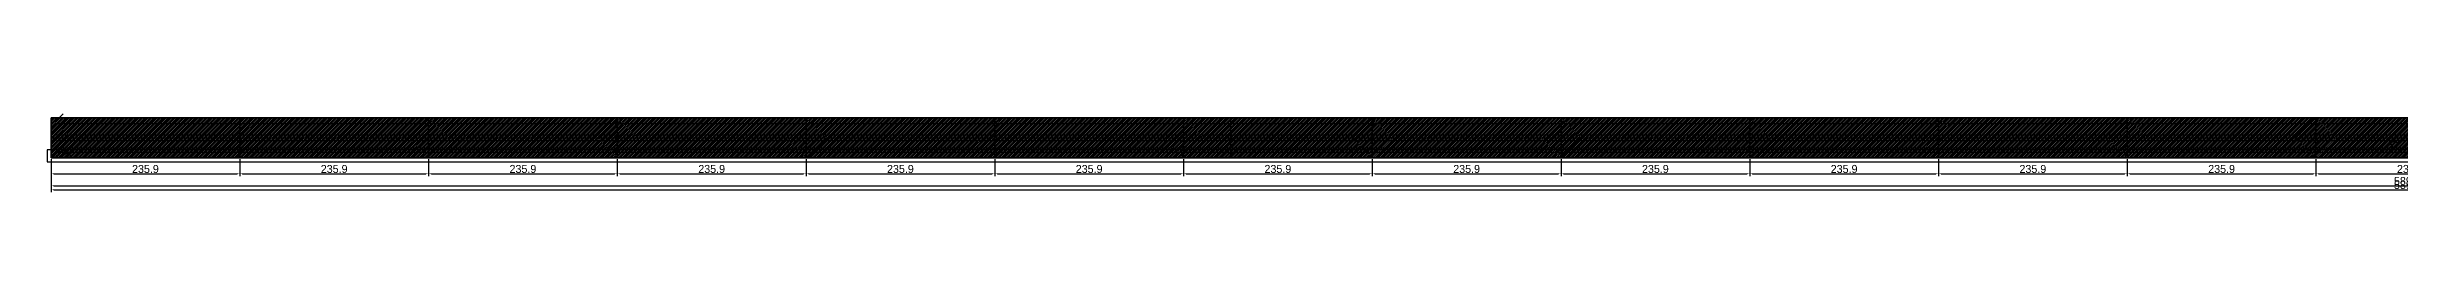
# Model space of a CAD drawing. Header units: metres. Extents: x 12791 to 18711, y 13116 to 13229.
# Drawn here: x 12791 to 15731, y 13116 to 13214 of the extents above; entities that cross this region are included whole.
import ezdxf

# ---------------------------------------------------------------- set-up
doc = ezdxf.new("R2010")
doc.units = ezdxf.units.M
for name, color, linetype in [('BARRA DE ANCORAGEM', 251, 'CONTINUOUS'), ('barrote', 251, 'CONTINUOUS'), ('COTA', 241, 'CONTINUOUS'), ('cotas', 241, 'CONTINUOUS'), ('Demarcação 1', 251, 'CONTINUOUS'), ('Demarcação 2', 254, 'CONTINUOUS'), ('Hachura', 251, 'CONTINUOUS'), ('HACHURA MADEIRAS', 1, 'CONTINUOUS'), ('Laje_Perimetro', 7, 'CONTINUOUS'), ('material do compensado', 7, 'CONTINUOUS'), ('Painéis', 200, 'CONTINUOUS'), ('presilha', 1, 'CONTINUOUS'), ('SARR_3.5x7', 81, 'CONTINUOUS'), ('Texto Qtd Sarr', 242, 'CONTINUOUS')]:
    doc.layers.add(name, color=color, linetype=linetype)
doc.dimstyles.new('EZ DXF', dxfattribs={"dimtxt": 10, "dimasz": 3.5, "dimexe": 3, "dimexo": 1.5, "dimgap": 1, "dimtad": 1, "dimdec": 1, "dimdsep": 46, "dimcen": 2.5, "dimazin": 3, "dimtfac": 1, "dimtmove": 0, "dimatfit": 3})

msp = doc.modelspace()

# ---------------------------------------------------------------- hatches: boundary and pattern name
at = {"layer": 'Hachura'}
h = msp.add_hatch(color=3, dxfattribs=at)
h.dxf.hatch_style = 1
h.paths.add_polyline_path([(12795.5914, 13158.9905), (13031.4914, 13158.9905), (13031.4914, 13208.9905), (12795.5914, 13208.9905)])
h = msp.add_hatch(dxfattribs=at)
h.set_pattern_fill('ANSI31', scale=0.5)
h.paths.add_polyline_path([(12795.5914, 13158.9905), (13031.4914, 13158.9905), (13031.4914, 13208.9905), (12795.5914, 13208.9905)])
h = msp.add_hatch(color=3, dxfattribs=at)
h.dxf.hatch_style = 1
h.paths.add_polyline_path([(12795.5914, 13158.9905), (13031.4914, 13158.9905), (13031.4914, 13208.9905), (12795.5914, 13208.9905)])
h = msp.add_hatch(dxfattribs=at)
h.set_pattern_fill('ANSI31', scale=0.5)
h.paths.add_polyline_path([(12795.5914, 13158.9905), (13031.4914, 13158.9905), (13031.4914, 13208.9905), (12795.5914, 13208.9905)])
h = msp.add_hatch(color=3, dxfattribs=at)
h.dxf.hatch_style = 1
h.paths.add_polyline_path([(13031.4914, 13158.9905), (13267.3914, 13158.9905), (13267.3914, 13208.9905), (13031.4914, 13208.9905)])
h = msp.add_hatch(dxfattribs=at)
h.set_pattern_fill('ANSI31', scale=0.5)
h.paths.add_polyline_path([(13031.4914, 13158.9905), (13267.3914, 13158.9905), (13267.3914, 13208.9905), (13031.4914, 13208.9905)])
h = msp.add_hatch(color=3, dxfattribs=at)
h.dxf.hatch_style = 1
h.paths.add_polyline_path([(13031.4914, 13158.9905), (13267.3914, 13158.9905), (13267.3914, 13208.9905), (13031.4914, 13208.9905)])
h = msp.add_hatch(dxfattribs=at)
h.set_pattern_fill('ANSI31', scale=0.5)
h.paths.add_polyline_path([(13031.4914, 13158.9905), (13267.3914, 13158.9905), (13267.3914, 13208.9905), (13031.4914, 13208.9905)])
h = msp.add_hatch(color=3, dxfattribs=at)
h.dxf.hatch_style = 1
h.paths.add_polyline_path([(13267.3914, 13158.9905), (13503.2914, 13158.9905), (13503.2914, 13208.9905), (13267.3914, 13208.9905)])
h = msp.add_hatch(dxfattribs=at)
h.set_pattern_fill('ANSI31', scale=0.5)
h.paths.add_polyline_path([(13267.3914, 13158.9905), (13503.2914, 13158.9905), (13503.2914, 13208.9905), (13267.3914, 13208.9905)])
h = msp.add_hatch(color=3, dxfattribs=at)
h.dxf.hatch_style = 1
h.paths.add_polyline_path([(13267.3914, 13158.9905), (13503.2914, 13158.9905), (13503.2914, 13208.9905), (13267.3914, 13208.9905)])
h = msp.add_hatch(dxfattribs=at)
h.set_pattern_fill('ANSI31', scale=0.5)
h.paths.add_polyline_path([(13267.3914, 13158.9905), (13503.2914, 13158.9905), (13503.2914, 13208.9905), (13267.3914, 13208.9905)])
h = msp.add_hatch(color=3, dxfattribs=at)
h.dxf.hatch_style = 1
h.paths.add_polyline_path([(13503.2914, 13158.9905), (13739.1914, 13158.9905), (13739.1914, 13208.9905), (13503.2914, 13208.9905)])
h = msp.add_hatch(dxfattribs=at)
h.set_pattern_fill('ANSI31', scale=0.5)
h.paths.add_polyline_path([(13503.2914, 13158.9905), (13739.1914, 13158.9905), (13739.1914, 13208.9905), (13503.2914, 13208.9905)])
h = msp.add_hatch(color=3, dxfattribs=at)
h.dxf.hatch_style = 1
h.paths.add_polyline_path([(13503.2914, 13158.9905), (13739.1914, 13158.9905), (13739.1914, 13208.9905), (13503.2914, 13208.9905)])
h = msp.add_hatch(dxfattribs=at)
h.set_pattern_fill('ANSI31', scale=0.5)
h.paths.add_polyline_path([(13503.2914, 13158.9905), (13739.1914, 13158.9905), (13739.1914, 13208.9905), (13503.2914, 13208.9905)])
h = msp.add_hatch(color=3, dxfattribs=at)
h.dxf.hatch_style = 1
h.paths.add_polyline_path([(13739.1914, 13158.9905), (13975.0914, 13158.9905), (13975.0914, 13208.9905), (13739.1914, 13208.9905)])
h = msp.add_hatch(dxfattribs=at)
h.set_pattern_fill('ANSI31', scale=0.5)
h.paths.add_polyline_path([(13739.1914, 13158.9905), (13975.0914, 13158.9905), (13975.0914, 13208.9905), (13739.1914, 13208.9905)])
h = msp.add_hatch(color=3, dxfattribs=at)
h.dxf.hatch_style = 1
h.paths.add_polyline_path([(13739.1914, 13158.9905), (13975.0914, 13158.9905), (13975.0914, 13208.9905), (13739.1914, 13208.9905)])
h = msp.add_hatch(dxfattribs=at)
h.set_pattern_fill('ANSI31', scale=0.5)
h.paths.add_polyline_path([(13739.1914, 13158.9905), (13975.0914, 13158.9905), (13975.0914, 13208.9905), (13739.1914, 13208.9905)])
h = msp.add_hatch(color=3, dxfattribs=at)
h.dxf.hatch_style = 1
h.paths.add_polyline_path([(13975.0914, 13158.9905), (14210.9914, 13158.9905), (14210.9914, 13208.9905), (13975.0914, 13208.9905)])
h = msp.add_hatch(dxfattribs=at)
h.set_pattern_fill('ANSI31', scale=0.5)
h.paths.add_polyline_path([(13975.0914, 13158.9905), (14210.9914, 13158.9905), (14210.9914, 13208.9905), (13975.0914, 13208.9905)])
h = msp.add_hatch(color=3, dxfattribs=at)
h.dxf.hatch_style = 1
h.paths.add_polyline_path([(13975.0914, 13158.9905), (14210.9914, 13158.9905), (14210.9914, 13208.9905), (13975.0914, 13208.9905)])
h = msp.add_hatch(dxfattribs=at)
h.set_pattern_fill('ANSI31', scale=0.5)
h.paths.add_polyline_path([(13975.0914, 13158.9905), (14210.9914, 13158.9905), (14210.9914, 13208.9905), (13975.0914, 13208.9905)])
h = msp.add_hatch(color=3, dxfattribs=at)
h.dxf.hatch_style = 1
h.paths.add_polyline_path([(14210.9914, 13158.9905), (14446.8914, 13158.9905), (14446.8914, 13208.9905), (14210.9914, 13208.9905)])
h = msp.add_hatch(dxfattribs=at)
h.set_pattern_fill('ANSI31', scale=0.5)
h.paths.add_polyline_path([(14210.9914, 13158.9905), (14446.8914, 13158.9905), (14446.8914, 13208.9905), (14210.9914, 13208.9905)])
h = msp.add_hatch(color=3, dxfattribs=at)
h.dxf.hatch_style = 1
h.paths.add_polyline_path([(14210.9914, 13158.9905), (14446.8914, 13158.9905), (14446.8914, 13208.9905), (14210.9914, 13208.9905)])
h = msp.add_hatch(dxfattribs=at)
h.set_pattern_fill('ANSI31', scale=0.5)
h.paths.add_polyline_path([(14210.9914, 13158.9905), (14446.8914, 13158.9905), (14446.8914, 13208.9905), (14210.9914, 13208.9905)])
h = msp.add_hatch(color=3, dxfattribs=at)
h.dxf.hatch_style = 1
h.paths.add_polyline_path([(14446.8914, 13158.9905), (14682.7914, 13158.9905), (14682.7914, 13208.9905), (14446.8914, 13208.9905)])
h = msp.add_hatch(dxfattribs=at)
h.set_pattern_fill('ANSI31', scale=0.5)
h.paths.add_polyline_path([(14446.8914, 13158.9905), (14682.7914, 13158.9905), (14682.7914, 13208.9905), (14446.8914, 13208.9905)])
h = msp.add_hatch(color=3, dxfattribs=at)
h.dxf.hatch_style = 1
h.paths.add_polyline_path([(14446.8914, 13158.9905), (14682.7914, 13158.9905), (14682.7914, 13208.9905), (14446.8914, 13208.9905)])
h = msp.add_hatch(dxfattribs=at)
h.set_pattern_fill('ANSI31', scale=0.5)
h.paths.add_polyline_path([(14446.8914, 13158.9905), (14682.7914, 13158.9905), (14682.7914, 13208.9905), (14446.8914, 13208.9905)])
h = msp.add_hatch(color=3, dxfattribs=at)
h.dxf.hatch_style = 1
h.paths.add_polyline_path([(14682.7914, 13158.9905), (14918.6914, 13158.9905), (14918.6914, 13208.9905), (14682.7914, 13208.9905)])
h = msp.add_hatch(dxfattribs=at)
h.set_pattern_fill('ANSI31', scale=0.5)
h.paths.add_polyline_path([(14682.7914, 13158.9905), (14918.6914, 13158.9905), (14918.6914, 13208.9905), (14682.7914, 13208.9905)])
h = msp.add_hatch(color=3, dxfattribs=at)
h.dxf.hatch_style = 1
h.paths.add_polyline_path([(14682.7914, 13158.9905), (14918.6914, 13158.9905), (14918.6914, 13208.9905), (14682.7914, 13208.9905)])
h = msp.add_hatch(dxfattribs=at)
h.set_pattern_fill('ANSI31', scale=0.5)
h.paths.add_polyline_path([(14682.7914, 13158.9905), (14918.6914, 13158.9905), (14918.6914, 13208.9905), (14682.7914, 13208.9905)])
h = msp.add_hatch(color=3, dxfattribs=at)
h.dxf.hatch_style = 1
h.paths.add_polyline_path([(14918.6914, 13158.9905), (15154.5914, 13158.9905), (15154.5914, 13208.9905), (14918.6914, 13208.9905)])
h = msp.add_hatch(dxfattribs=at)
h.set_pattern_fill('ANSI31', scale=0.5)
h.paths.add_polyline_path([(14918.6914, 13158.9905), (15154.5914, 13158.9905), (15154.5914, 13208.9905), (14918.6914, 13208.9905)])
h = msp.add_hatch(color=3, dxfattribs=at)
h.dxf.hatch_style = 1
h.paths.add_polyline_path([(14918.6914, 13158.9905), (15154.5914, 13158.9905), (15154.5914, 13208.9905), (14918.6914, 13208.9905)])
h = msp.add_hatch(dxfattribs=at)
h.set_pattern_fill('ANSI31', scale=0.5)
h.paths.add_polyline_path([(14918.6914, 13158.9905), (15154.5914, 13158.9905), (15154.5914, 13208.9905), (14918.6914, 13208.9905)])
h = msp.add_hatch(color=3, dxfattribs=at)
h.dxf.hatch_style = 1
h.paths.add_polyline_path([(15154.5914, 13158.9905), (15390.4914, 13158.9905), (15390.4914, 13208.9905), (15154.5914, 13208.9905)])
h = msp.add_hatch(dxfattribs=at)
h.set_pattern_fill('ANSI31', scale=0.5)
h.paths.add_polyline_path([(15154.5914, 13158.9905), (15390.4914, 13158.9905), (15390.4914, 13208.9905), (15154.5914, 13208.9905)])
h = msp.add_hatch(color=3, dxfattribs=at)
h.dxf.hatch_style = 1
h.paths.add_polyline_path([(15154.5914, 13158.9905), (15390.4914, 13158.9905), (15390.4914, 13208.9905), (15154.5914, 13208.9905)])
h = msp.add_hatch(dxfattribs=at)
h.set_pattern_fill('ANSI31', scale=0.5)
h.paths.add_polyline_path([(15154.5914, 13158.9905), (15390.4914, 13158.9905), (15390.4914, 13208.9905), (15154.5914, 13208.9905)])
h = msp.add_hatch(color=3, dxfattribs=at)
h.dxf.hatch_style = 1
h.paths.add_polyline_path([(15390.4914, 13158.9905), (15626.3914, 13158.9905), (15626.3914, 13208.9905), (15390.4914, 13208.9905)])
h = msp.add_hatch(dxfattribs=at)
h.set_pattern_fill('ANSI31', scale=0.5)
h.paths.add_polyline_path([(15390.4914, 13158.9905), (15626.3914, 13158.9905), (15626.3914, 13208.9905), (15390.4914, 13208.9905)])
h = msp.add_hatch(color=3, dxfattribs=at)
h.dxf.hatch_style = 1
h.paths.add_polyline_path([(15390.4914, 13158.9905), (15626.3914, 13158.9905), (15626.3914, 13208.9905), (15390.4914, 13208.9905)])
h = msp.add_hatch(dxfattribs=at)
h.set_pattern_fill('ANSI31', scale=0.5)
h.paths.add_polyline_path([(15390.4914, 13158.9905), (15626.3914, 13158.9905), (15626.3914, 13208.9905), (15390.4914, 13208.9905)])
h = msp.add_hatch(color=3, dxfattribs=at)
h.dxf.hatch_style = 1
h.paths.add_polyline_path([(15626.3914, 13158.9905), (15862.2914, 13158.9905), (15862.2914, 13208.9905), (15626.3914, 13208.9905)])
h = msp.add_hatch(dxfattribs=at)
h.set_pattern_fill('ANSI31', scale=0.5)
h.paths.add_polyline_path([(15626.3914, 13158.9905), (15862.2914, 13158.9905), (15862.2914, 13208.9905), (15626.3914, 13208.9905)])
h = msp.add_hatch(color=3, dxfattribs=at)
h.dxf.hatch_style = 1
h.paths.add_polyline_path([(15626.3914, 13158.9905), (15862.2914, 13158.9905), (15862.2914, 13208.9905), (15626.3914, 13208.9905)])
h = msp.add_hatch(dxfattribs=at)
h.set_pattern_fill('ANSI31', scale=0.5)
h.paths.add_polyline_path([(15626.3914, 13158.9905), (15862.2914, 13158.9905), (15862.2914, 13208.9905), (15626.3914, 13208.9905)])
at = {"layer": 'HACHURA MADEIRAS'}
h = msp.add_hatch(dxfattribs=at)
h.set_pattern_fill('ANSI31', scale=2)
h.paths.add_polyline_path([(12797.5914, 13160.9905), (12807.5914, 13160.9905), (12807.5914, 13170.9905), (12797.5914, 13170.9905)])
h = msp.add_hatch(dxfattribs=at)
h.set_pattern_fill('ANSI31', scale=2)
h.paths.add_polyline_path([(12797.5914, 13160.9905), (12807.5914, 13160.9905), (12807.5914, 13170.9905), (12797.5914, 13170.9905)])
at = {"layer": 'material do compensado'}
h = msp.add_hatch(dxfattribs=at)
h.set_pattern_fill('ANSI37', scale=2)
h.paths.add_polyline_path([(12808.5914, 13160.9905), (12817.5914, 13160.9905), (12817.5914, 13168.9905), (12808.5914, 13168.9905)])
h = msp.add_hatch(dxfattribs=at)
h.set_pattern_fill('ANSI37', scale=2)
h.paths.add_polyline_path([(12808.5914, 13160.9905), (12817.5914, 13160.9905), (12817.5914, 13168.9905), (12808.5914, 13168.9905)])

# ---------------------------------------------------------------- linework, layer by layer
at = {"layer": 'BARRA DE ANCORAGEM'}
msp.add_line((12800.5914, 13203.9905), (12810.5914, 13213.9905), dxfattribs=at)
msp.add_line((12800.5914, 13203.9905), (12810.5914, 13213.9905), dxfattribs=at)
at = {"layer": 'barrote'}
msp.add_line((12800.5914, 13171.4905), (18688.0914, 13171.4905), dxfattribs=at)
msp.add_line((12800.5914, 13171.4905), (18688.0914, 13171.4905), dxfattribs=at)
at = {"layer": 'Demarcação 1'}
msp.add_line((12795.5914, 13183.9905), (18693.0914, 13183.9905), dxfattribs=at)
msp.add_line((12795.5914, 13183.9905), (18693.0914, 13183.9905), dxfattribs=at)
at = {"layer": 'Demarcação 2'}
msp.add_line((14269.9664, 13158.9905), (14269.9664, 13208.9905), dxfattribs=at)
msp.add_line((14269.9664, 13158.9905), (14269.9664, 13208.9905), dxfattribs=at)
at = {"layer": 'Laje_Perimetro'}
msp.add_lwpolyline([(12790.5914, 13153.9905), (18698.0914, 13153.9905), (18698.0914, 13168.9905), (12790.5914, 13168.9905)], close=True, dxfattribs=at)
msp.add_lwpolyline([(12790.5914, 13153.9905), (18698.0914, 13153.9905), (18698.0914, 13168.9905), (12790.5914, 13168.9905)], close=True, dxfattribs=at)
at = {"layer": 'Painéis'}
for points in [[(12795.5914, 13158.9905), (12795.5914, 13208.9905)], [(12795.5914, 13158.9905), (13031.4914, 13158.9905), (13031.4914, 13208.9905), (12795.5914, 13208.9905)], [(12795.5914, 13208.9905), (18693.0914, 13208.9905)], [(12795.5914, 13158.9905), (12795.5914, 13208.9905)], [(12795.5914, 13158.9905), (13031.4914, 13158.9905), (13031.4914, 13208.9905), (12795.5914, 13208.9905)], [(12795.5914, 13208.9905), (18693.0914, 13208.9905)], [(13031.4914, 13158.9905), (13031.4914, 13208.9905)], [(13031.4914, 13158.9905), (13267.3914, 13158.9905), (13267.3914, 13208.9905), (13031.4914, 13208.9905)], [(13031.4914, 13158.9905), (13031.4914, 13208.9905)], [(13031.4914, 13158.9905), (13267.3914, 13158.9905), (13267.3914, 13208.9905), (13031.4914, 13208.9905)], [(13267.3914, 13158.9905), (13267.3914, 13208.9905)], [(13267.3914, 13158.9905), (13503.2914, 13158.9905), (13503.2914, 13208.9905), (13267.3914, 13208.9905)], [(13267.3914, 13158.9905), (13267.3914, 13208.9905)], [(13267.3914, 13158.9905), (13503.2914, 13158.9905), (13503.2914, 13208.9905), (13267.3914, 13208.9905)], [(13503.2914, 13158.9905), (13503.2914, 13208.9905)], [(13503.2914, 13158.9905), (13739.1914, 13158.9905), (13739.1914, 13208.9905), (13503.2914, 13208.9905)], [(13503.2914, 13158.9905), (13503.2914, 13208.9905)], [(13503.2914, 13158.9905), (13739.1914, 13158.9905), (13739.1914, 13208.9905), (13503.2914, 13208.9905)], [(13739.1914, 13158.9905), (13739.1914, 13208.9905)], [(13739.1914, 13158.9905), (13975.0914, 13158.9905), (13975.0914, 13208.9905), (13739.1914, 13208.9905)], [(13739.1914, 13158.9905), (13739.1914, 13208.9905)], [(13739.1914, 13158.9905), (13975.0914, 13158.9905), (13975.0914, 13208.9905), (13739.1914, 13208.9905)], [(13975.0914, 13158.9905), (13975.0914, 13208.9905)], [(13975.0914, 13158.9905), (14210.9914, 13158.9905), (14210.9914, 13208.9905), (13975.0914, 13208.9905)], [(13975.0914, 13158.9905), (13975.0914, 13208.9905)], [(13975.0914, 13158.9905), (14210.9914, 13158.9905), (14210.9914, 13208.9905), (13975.0914, 13208.9905)], [(14210.9914, 13158.9905), (14210.9914, 13208.9905)], [(14210.9914, 13158.9905), (14446.8914, 13158.9905), (14446.8914, 13208.9905), (14210.9914, 13208.9905)], [(14210.9914, 13158.9905), (14210.9914, 13208.9905)], [(14210.9914, 13158.9905), (14446.8914, 13158.9905), (14446.8914, 13208.9905), (14210.9914, 13208.9905)], [(14446.8914, 13158.9905), (14446.8914, 13208.9905)], [(14446.8914, 13158.9905), (14682.7914, 13158.9905), (14682.7914, 13208.9905), (14446.8914, 13208.9905)], [(14446.8914, 13158.9905), (14446.8914, 13208.9905)], [(14446.8914, 13158.9905), (14682.7914, 13158.9905), (14682.7914, 13208.9905), (14446.8914, 13208.9905)], [(14682.7914, 13158.9905), (14682.7914, 13208.9905)], [(14682.7914, 13158.9905), (14918.6914, 13158.9905), (14918.6914, 13208.9905), (14682.7914, 13208.9905)], [(14682.7914, 13158.9905), (14682.7914, 13208.9905)], [(14682.7914, 13158.9905), (14918.6914, 13158.9905), (14918.6914, 13208.9905), (14682.7914, 13208.9905)], [(14918.6914, 13158.9905), (14918.6914, 13208.9905)], [(14918.6914, 13158.9905), (15154.5914, 13158.9905), (15154.5914, 13208.9905), (14918.6914, 13208.9905)], [(14918.6914, 13158.9905), (14918.6914, 13208.9905)], [(14918.6914, 13158.9905), (15154.5914, 13158.9905), (15154.5914, 13208.9905), (14918.6914, 13208.9905)], [(15154.5914, 13158.9905), (15154.5914, 13208.9905)], [(15154.5914, 13158.9905), (15390.4914, 13158.9905), (15390.4914, 13208.9905), (15154.5914, 13208.9905)], [(15154.5914, 13158.9905), (15154.5914, 13208.9905)], [(15154.5914, 13158.9905), (15390.4914, 13158.9905), (15390.4914, 13208.9905), (15154.5914, 13208.9905)], [(15390.4914, 13158.9905), (15390.4914, 13208.9905)], [(15390.4914, 13158.9905), (15626.3914, 13158.9905), (15626.3914, 13208.9905), (15390.4914, 13208.9905)], [(15390.4914, 13158.9905), (15390.4914, 13208.9905)], [(15390.4914, 13158.9905), (15626.3914, 13158.9905), (15626.3914, 13208.9905), (15390.4914, 13208.9905)], [(15626.3914, 13158.9905), (15626.3914, 13208.9905)], [(15626.3914, 13158.9905), (15862.2914, 13158.9905), (15862.2914, 13208.9905), (15626.3914, 13208.9905)], [(15626.3914, 13158.9905), (15626.3914, 13208.9905)], [(15626.3914, 13158.9905), (15862.2914, 13158.9905), (15862.2914, 13208.9905), (15626.3914, 13208.9905)], [(12795.5914, 13158.9905), (18693.0914, 13158.9905)], [(12795.5914, 13158.9905), (18693.0914, 13158.9905)]]:
    msp.add_lwpolyline(points, close=True, dxfattribs=at)
at = {"layer": 'presilha'}
msp.add_circle((15724.3414, 13175.6572), 4, dxfattribs=at)
msp.add_circle((15724.3414, 13175.6572), 4, dxfattribs=at)
at = {"layer": 'SARR_3.5x7'}
for p, q in [((12802.5914, 13201.9905), (13031.4914, 13201.9905)), ((12802.5914, 13201.9905), (13031.4914, 13201.9905)), ((12802.5914, 13187.4905), (13031.4914, 13187.4905)), ((12802.5914, 13187.4905), (13031.4914, 13187.4905)), ((12802.5914, 13180.4905), (13031.4914, 13180.4905)), ((12802.5914, 13180.4905), (13031.4914, 13180.4905)), ((13031.4914, 13201.9905), (13267.3914, 13201.9905)), ((13031.4914, 13201.9905), (13267.3914, 13201.9905)), ((13031.4914, 13187.4905), (13267.3914, 13187.4905)), ((13031.4914, 13187.4905), (13267.3914, 13187.4905)), ((13031.4914, 13180.4905), (13267.3914, 13180.4905)), ((13031.4914, 13180.4905), (13267.3914, 13180.4905)), ((13267.3914, 13201.9905), (13503.2914, 13201.9905)), ((13267.3914, 13201.9905), (13503.2914, 13201.9905)), ((13267.3914, 13187.4905), (13503.2914, 13187.4905)), ((13267.3914, 13187.4905), (13503.2914, 13187.4905)), ((13267.3914, 13180.4905), (13503.2914, 13180.4905)), ((13267.3914, 13180.4905), (13503.2914, 13180.4905)), ((13503.2914, 13201.9905), (13739.1914, 13201.9905)), ((13503.2914, 13201.9905), (13739.1914, 13201.9905)), ((13503.2914, 13187.4905), (13739.1914, 13187.4905)), ((13503.2914, 13187.4905), (13739.1914, 13187.4905)), ((13503.2914, 13180.4905), (13739.1914, 13180.4905)), ((13503.2914, 13180.4905), (13739.1914, 13180.4905)), ((13739.1914, 13201.9905), (13975.0914, 13201.9905)), ((13739.1914, 13201.9905), (13975.0914, 13201.9905)), ((13739.1914, 13187.4905), (13975.0914, 13187.4905)), ((13739.1914, 13187.4905), (13975.0914, 13187.4905)), ((13739.1914, 13180.4905), (13975.0914, 13180.4905)), ((13739.1914, 13180.4905), (13975.0914, 13180.4905)), ((13975.0914, 13201.9905), (14210.9914, 13201.9905)), ((13975.0914, 13201.9905), (14210.9914, 13201.9905)), ((13975.0914, 13187.4905), (14210.9914, 13187.4905)), ((13975.0914, 13187.4905), (14210.9914, 13187.4905)), ((13975.0914, 13180.4905), (14210.9914, 13180.4905)), ((13975.0914, 13180.4905), (14210.9914, 13180.4905)), ((14210.9914, 13201.9905), (14446.8914, 13201.9905)), ((14210.9914, 13201.9905), (14446.8914, 13201.9905)), ((14210.9914, 13187.4905), (14446.8914, 13187.4905)), ((14210.9914, 13187.4905), (14446.8914, 13187.4905)), ((14210.9914, 13180.4905), (14446.8914, 13180.4905)), ((14210.9914, 13180.4905), (14446.8914, 13180.4905)), ((14446.8914, 13201.9905), (14682.7914, 13201.9905)), ((14446.8914, 13201.9905), (14682.7914, 13201.9905)), ((14446.8914, 13187.4905), (14682.7914, 13187.4905)), ((14446.8914, 13187.4905), (14682.7914, 13187.4905)), ((14446.8914, 13180.4905), (14682.7914, 13180.4905)), ((14446.8914, 13180.4905), (14682.7914, 13180.4905)), ((14682.7914, 13201.9905), (14918.6914, 13201.9905)), ((14682.7914, 13201.9905), (14918.6914, 13201.9905)), ((14682.7914, 13187.4905), (14918.6914, 13187.4905)), ((14682.7914, 13187.4905), (14918.6914, 13187.4905)), ((14682.7914, 13180.4905), (14918.6914, 13180.4905)), ((14682.7914, 13180.4905), (14918.6914, 13180.4905)), ((14918.6914, 13201.9905), (15154.5914, 13201.9905)), ((14918.6914, 13201.9905), (15154.5914, 13201.9905)), ((14918.6914, 13187.4905), (15154.5914, 13187.4905)), ((14918.6914, 13187.4905), (15154.5914, 13187.4905)), ((14918.6914, 13180.4905), (15154.5914, 13180.4905)), ((14918.6914, 13180.4905), (15154.5914, 13180.4905)), ((15154.5914, 13201.9905), (15390.4914, 13201.9905)), ((15154.5914, 13201.9905), (15390.4914, 13201.9905)), ((15154.5914, 13187.4905), (15390.4914, 13187.4905)), ((15154.5914, 13187.4905), (15390.4914, 13187.4905)), ((15154.5914, 13180.4905), (15390.4914, 13180.4905)), ((15154.5914, 13180.4905), (15390.4914, 13180.4905)), ((15390.4914, 13201.9905), (15626.3914, 13201.9905)), ((15390.4914, 13201.9905), (15626.3914, 13201.9905)), ((15390.4914, 13187.4905), (15626.3914, 13187.4905)), ((15390.4914, 13187.4905), (15626.3914, 13187.4905)), ((15390.4914, 13180.4905), (15626.3914, 13180.4905)), ((15390.4914, 13180.4905), (15626.3914, 13180.4905)), ((15626.3914, 13201.9905), (15862.2914, 13201.9905)), ((15626.3914, 13201.9905), (15862.2914, 13201.9905)), ((15626.3914, 13187.4905), (15862.2914, 13187.4905)), ((15626.3914, 13187.4905), (15862.2914, 13187.4905)), ((15626.3914, 13180.4905), (15862.2914, 13180.4905)), ((15626.3914, 13180.4905), (15862.2914, 13180.4905)), ((12802.5914, 13165.9905), (13031.4914, 13165.9905)), ((12802.5914, 13165.9905), (13031.4914, 13165.9905)), ((13031.4914, 13165.9905), (13267.3914, 13165.9905)), ((13031.4914, 13165.9905), (13267.3914, 13165.9905)), ((13267.3914, 13165.9905), (13503.2914, 13165.9905)), ((13267.3914, 13165.9905), (13503.2914, 13165.9905)), ((13503.2914, 13165.9905), (13739.1914, 13165.9905)), ((13503.2914, 13165.9905), (13739.1914, 13165.9905)), ((13739.1914, 13165.9905), (13975.0914, 13165.9905)), ((13739.1914, 13165.9905), (13975.0914, 13165.9905)), ((13975.0914, 13165.9905), (14210.9914, 13165.9905)), ((13975.0914, 13165.9905), (14210.9914, 13165.9905)), ((14210.9914, 13165.9905), (14446.8914, 13165.9905)), ((14210.9914, 13165.9905), (14446.8914, 13165.9905)), ((14446.8914, 13165.9905), (14682.7914, 13165.9905)), ((14446.8914, 13165.9905), (14682.7914, 13165.9905)), ((14682.7914, 13165.9905), (14918.6914, 13165.9905)), ((14682.7914, 13165.9905), (14918.6914, 13165.9905)), ((14918.6914, 13165.9905), (15154.5914, 13165.9905)), ((14918.6914, 13165.9905), (15154.5914, 13165.9905)), ((15154.5914, 13165.9905), (15390.4914, 13165.9905)), ((15154.5914, 13165.9905), (15390.4914, 13165.9905)), ((15390.4914, 13165.9905), (15626.3914, 13165.9905)), ((15390.4914, 13165.9905), (15626.3914, 13165.9905)), ((15626.3914, 13165.9905), (15862.2914, 13165.9905)), ((15626.3914, 13165.9905), (15862.2914, 13165.9905))]:
    msp.add_line(p, q, dxfattribs=at)

# ---------------------------------------------------------------- texts
at = {"layer": 'Texto Qtd Sarr'}
msp.add_text('QTD: AUTO', height=3, dxfattribs=at).set_placement((12797.5914, 13160.9905))
msp.add_text('QTD: AUTO', height=3, dxfattribs=at).set_placement((12797.5914, 13160.9905))

# ---------------------------------------------------------------- dimensions: what is measured, and where the dimension line sits
at = {"layer": 'COTA', "color": 1}
for base, p1, p2 in [((12795.5914, 13138.9905), (12795.5914, 13158.9905), (13031.4914, 13158.9905)), ((12795.5914, 13118.9905), (12795.5914, 13158.9905), (18693.0914, 13158.9905)), ((12795.5914, 13138.9905), (12795.5914, 13158.9905), (13031.4914, 13158.9905)), ((12795.5914, 13118.9905), (12795.5914, 13158.9905), (18693.0914, 13158.9905)), ((13031.4914, 13138.9905), (13031.4914, 13158.9905), (13267.3914, 13158.9905)), ((13031.4914, 13138.9905), (13031.4914, 13158.9905), (13267.3914, 13158.9905)), ((13267.3914, 13138.9905), (13267.3914, 13158.9905), (13503.2914, 13158.9905)), ((13267.3914, 13138.9905), (13267.3914, 13158.9905), (13503.2914, 13158.9905)), ((13503.2914, 13138.9905), (13503.2914, 13158.9905), (13739.1914, 13158.9905)), ((13503.2914, 13138.9905), (13503.2914, 13158.9905), (13739.1914, 13158.9905)), ((13739.1914, 13138.9905), (13739.1914, 13158.9905), (13975.0914, 13158.9905)), ((13739.1914, 13138.9905), (13739.1914, 13158.9905), (13975.0914, 13158.9905)), ((13975.0914, 13138.9905), (13975.0914, 13158.9905), (14210.9914, 13158.9905)), ((13975.0914, 13138.9905), (13975.0914, 13158.9905), (14210.9914, 13158.9905)), ((14210.9914, 13138.9905), (14210.9914, 13158.9905), (14446.8914, 13158.9905)), ((14210.9914, 13138.9905), (14210.9914, 13158.9905), (14446.8914, 13158.9905)), ((14446.8914, 13138.9905), (14446.8914, 13158.9905), (14682.7914, 13158.9905)), ((14446.8914, 13138.9905), (14446.8914, 13158.9905), (14682.7914, 13158.9905)), ((14682.7914, 13138.9905), (14682.7914, 13158.9905), (14918.6914, 13158.9905)), ((14682.7914, 13138.9905), (14682.7914, 13158.9905), (14918.6914, 13158.9905)), ((14918.6914, 13138.9905), (14918.6914, 13158.9905), (15154.5914, 13158.9905)), ((14918.6914, 13138.9905), (14918.6914, 13158.9905), (15154.5914, 13158.9905)), ((15154.5914, 13138.9905), (15154.5914, 13158.9905), (15390.4914, 13158.9905)), ((15154.5914, 13138.9905), (15154.5914, 13158.9905), (15390.4914, 13158.9905)), ((15390.4914, 13138.9905), (15390.4914, 13158.9905), (15626.3914, 13158.9905)), ((15390.4914, 13138.9905), (15390.4914, 13158.9905), (15626.3914, 13158.9905)), ((15626.3914, 13138.9905), (15626.3914, 13158.9905), (15862.2914, 13158.9905)), ((15626.3914, 13138.9905), (15626.3914, 13158.9905), (15862.2914, 13158.9905))]:
    msp.add_linear_dim(base=base, p1=p1, p2=p2, dimstyle='EZ DXF', dxfattribs=at).render()
at = {"layer": 'cotas'}
msp.add_linear_dim(base=(12795.5914, 13123.9905), p1=(12795.5914, 13138.9905), p2=(18693.0914, 13138.9905), dimstyle='EZ DXF', dxfattribs=at).render()
msp.add_linear_dim(base=(12795.5914, 13123.9905), p1=(12795.5914, 13138.9905), p2=(18693.0914, 13138.9905), dimstyle='EZ DXF', dxfattribs=at).render()

doc.saveas('drawing.dxf')
